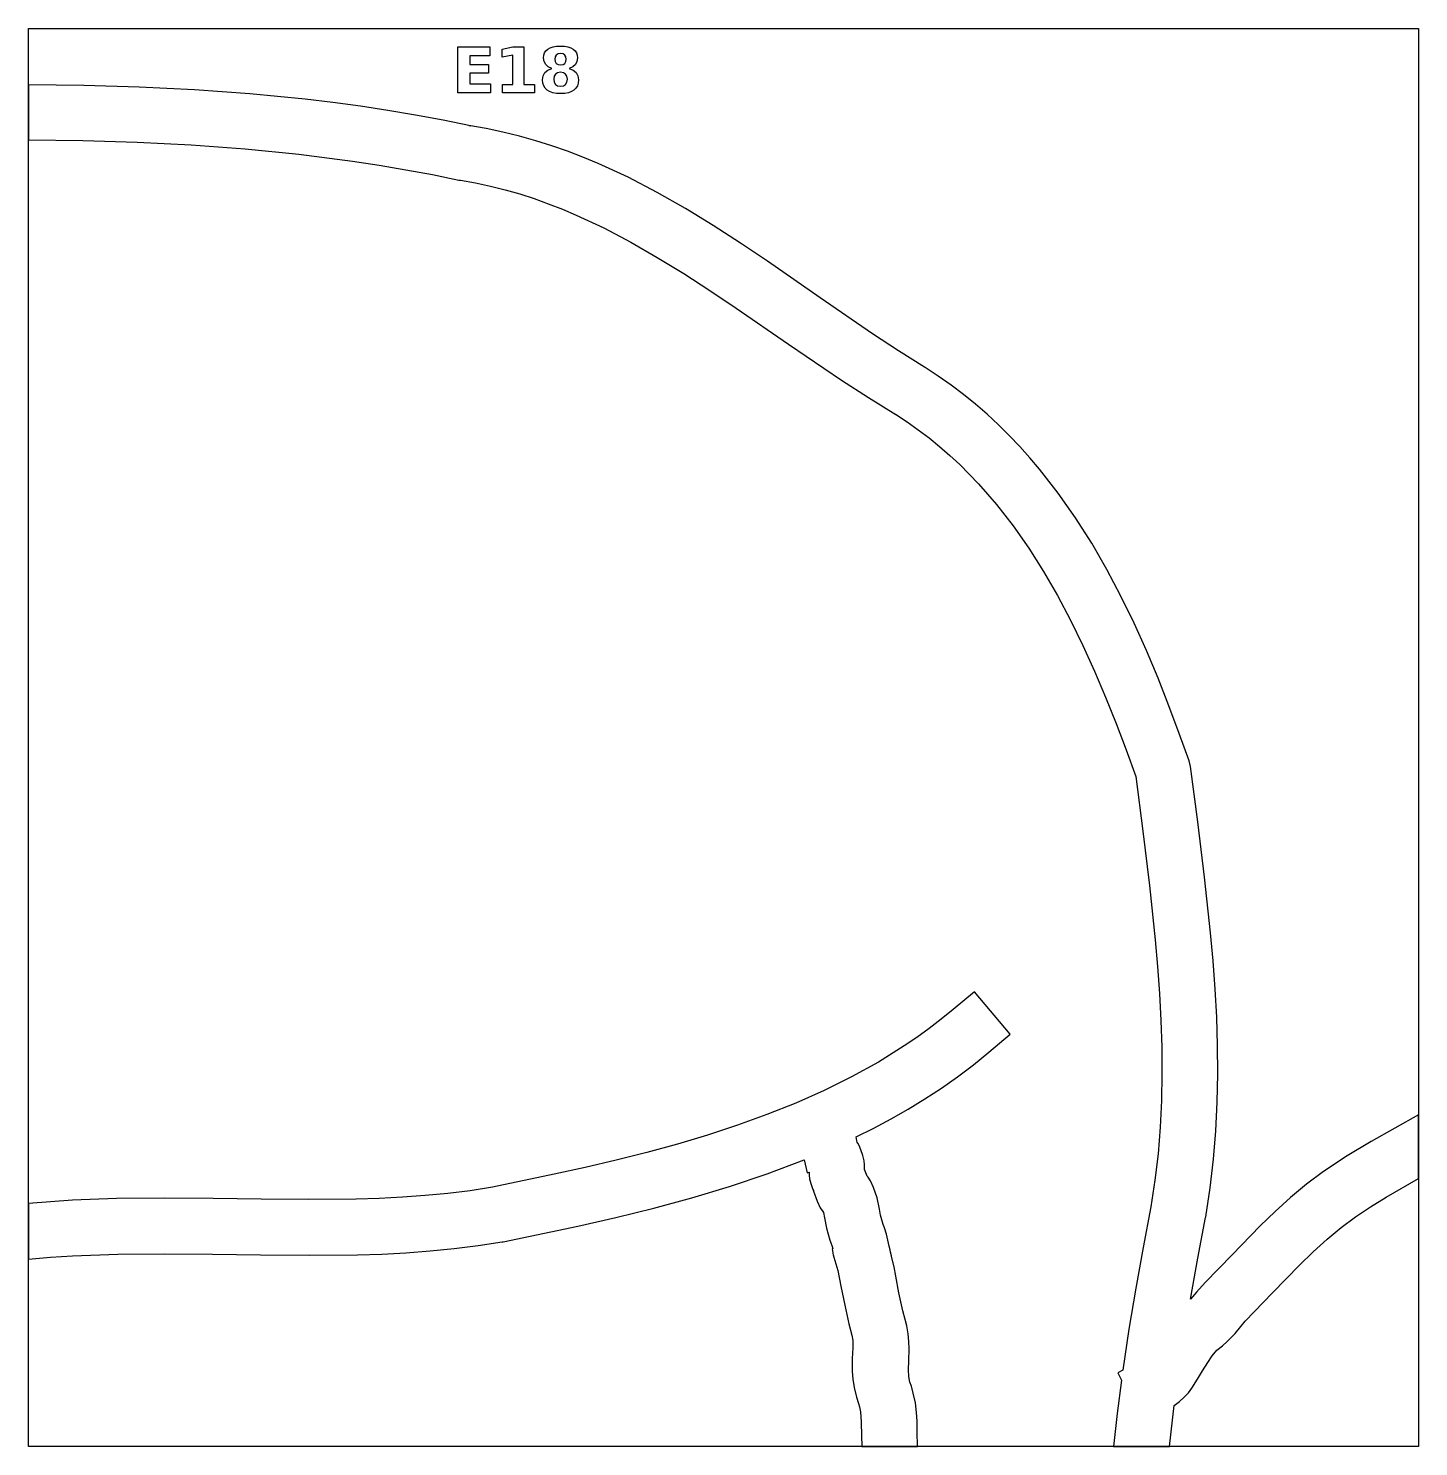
# Model space of a CAD drawing. Extents: x 1 to 501, y 1 to 4998.
# Drawn here: x 1 to 501, y 4488 to 4998 of the extents above; entities that cross this region are included whole.
import ezdxf

# ---------------------------------------------------------------- set-up
doc = ezdxf.new("R2010")
doc.units = 0

msp = doc.modelspace()

# ---------------------------------------------------------------- linework, layer by layer
at = {"layer": 'decoupage'}
for p, q in [((1.007, 4997.71), (501.007, 4997.71)), ((1.007, 4487.69), (1.007, 4997.71)), ((501.007, 4997.71), (501.007, 4487.69)), ((155.49, 4991.02), (166.944, 4991.02)), ((155.49, 4974.56), (155.49, 4991.02)), ((166.944, 4991.02), (166.944, 4987.81)), ((171.387, 4990.23), (175.213, 4991.023)), ((171.387, 4987.336), (171.387, 4990.23)), ((175.235, 4988.13), (171.387, 4987.336)), ((175.213, 4991.023), (179.248, 4991.02)), ((175.235, 4977.5), (175.235, 4988.13)), ((179.248, 4991.02), (179.248, 4977.5)), ((186.389141, 4988.036703), (186.680625, 4988.892375)), ((186.680625, 4988.892375), (187.166547, 4989.624109)), ((187.166547, 4989.624109), (187.847, 4990.232)), ((187.847, 4990.232), (188.714953, 4990.709172)), ((188.714953, 4990.709172), (189.764875, 4991.050125)), ((189.764875, 4991.050125), (190.996859, 4991.254766)), ((190.845, 4988.119), (190.44, 4987.47975)), ((191.51175, 4988.515875), (190.845, 4988.119)), ((190.996859, 4991.254766), (192.411, 4991.323)), ((192.411, 4988.648), (191.51175, 4988.515875)), ((192.411, 4991.323), (193.814813, 4991.254766)), ((193.289875, 4988.515875), (192.411, 4988.648)), ((193.943, 4988.119), (193.289875, 4988.515875)), ((193.814813, 4991.254766), (195.03975, 4991.050125)), ((194.348, 4987.485375), (193.943, 4988.119)), ((195.03975, 4991.050125), (196.085813, 4990.709172)), ((196.085813, 4990.709172), (196.953, 4990.232)), ((196.953, 4990.232), (197.632875, 4989.628047)), ((197.632875, 4989.628047), (198.1185, 4988.897625)), ((198.1185, 4988.897625), (198.409875, 4988.040641)), ((166.944, 4987.81), (159.735, 4987.81)), ((159.735, 4987.81), (159.735, 4984.75)), ((159.735, 4984.75), (166.514, 4984.75)), ((166.514, 4984.75), (166.514, 4981.54)), ((186.292, 4987.057), (186.389141, 4988.036703)), ((186.482375, 4985.773), (186.292, 4987.057)), ((187.053, 4984.72), (186.482375, 4985.773)), ((187.998125, 4983.9035), (187.053, 4984.72)), ((187.841, 4982.720875), (189.313, 4983.33)), ((189.313, 4983.33), (187.998125, 4983.9035)), ((189.313, 4983.33), (189.313, 4983.33)), ((190.44, 4987.47975), (190.305, 4986.62)), ((190.305, 4986.62), (190.44, 4985.751625)), ((190.305, 4986.62), (190.305, 4986.62)), ((190.44, 4985.751625), (190.845, 4985.109)), ((190.845, 4985.109), (191.51175, 4984.712125)), ((191.51175, 4984.712125), (192.411, 4984.58)), ((192.411, 4984.58), (193.289875, 4984.712125)), ((193.289875, 4984.712125), (193.943, 4985.109)), ((193.943, 4985.109), (194.348, 4985.751625)), ((194.483, 4986.62), (194.348, 4987.485375)), ((194.348, 4985.751625), (194.483, 4986.62)), ((196.789875, 4983.9035), (195.475, 4983.33)), ((195.475, 4983.33), (196.944125, 4982.720875)), ((197.735, 4984.72), (196.789875, 4983.9035)), ((198.314125, 4985.773), (197.735, 4984.72)), ((198.507, 4987.057), (198.314125, 4985.773)), ((198.409875, 4988.040641), (198.507, 4987.057)), ((166.514, 4981.54), (159.735, 4981.54)), ((159.735, 4981.54), (159.735, 4977.77)), ((185.928, 4979.196), (186.14025, 4980.646)), ((186.03, 4978.047016), (185.928, 4979.196)), ((186.336, 4977.046625), (186.03, 4978.047016)), ((186.14025, 4980.646), (186.777, 4981.82)), ((186.777, 4981.82), (187.841, 4982.720875)), ((190.100875, 4980.48875), (189.941, 4979.417)), ((189.941, 4979.417), (190.100875, 4978.3445)), ((190.581, 4981.28), (190.100875, 4980.48875)), ((190.100875, 4978.3445), (190.581, 4977.554)), ((191.358, 4981.767375), (190.581, 4981.28)), ((192.411, 4981.93), (191.358, 4981.767375)), ((193.452625, 4981.767375), (192.411, 4981.93)), ((192.411, 4981.93), (192.411, 4981.93)), ((194.219, 4981.28), (193.452625, 4981.767375)), ((194.690125, 4980.49475), (194.219, 4981.28)), ((194.219, 4977.554), (194.690125, 4978.3445)), ((194.847, 4979.417), (194.690125, 4980.49475)), ((194.690125, 4978.3445), (194.847, 4979.417)), ((196.944125, 4982.720875), (198, 4981.82)), ((198, 4981.82), (198.644875, 4980.646)), ((198.758, 4978.047016), (198.452, 4977.046625)), ((198.644875, 4980.646), (198.86, 4979.196)), ((198.86, 4979.196), (198.758, 4978.047016)), ((1.007, 4977.41), (1.007, 4957.62)), ((20.92093, 4977.177676), (1.007, 4977.41)), ((1.007, 4977.41), (1.007, 4977.41)), ((40.838375, 4976.599156), (20.92093, 4977.177676)), ((60.752445, 4975.616996), (40.838375, 4976.599156)), ((80.65625, 4974.17375), (60.752445, 4975.616996)), ((100.542898, 4972.211973), (80.65625, 4974.17375)), ((167.187, 4974.56), (155.49, 4974.56)), ((159.735, 4977.77), (167.187, 4977.77)), ((167.187, 4977.77), (167.187, 4974.56)), ((171.486, 4977.5), (175.235, 4977.5)), ((171.486, 4974.56), (171.486, 4977.5)), ((182.996, 4974.56), (171.486, 4974.56)), ((179.248, 4977.5), (182.996, 4977.5)), ((182.996, 4977.5), (182.996, 4974.56)), ((186.846, 4976.194922), (186.336, 4977.046625)), ((187.56, 4975.492), (186.846, 4976.194922)), ((188.479125, 4974.946734), (187.56, 4975.492)), ((189.594, 4974.557375), (188.479125, 4974.946734)), ((190.904625, 4974.323828), (189.594, 4974.557375)), ((190.581, 4977.554), (191.358, 4977.073875)), ((192.411, 4974.246), (190.904625, 4974.323828)), ((191.358, 4977.073875), (192.411, 4976.914)), ((192.411, 4976.914), (193.452625, 4977.073875)), ((193.910797, 4974.323828), (192.411, 4974.246)), ((193.452625, 4977.073875), (194.219, 4977.554)), ((195.213625, 4974.557375), (193.910797, 4974.323828)), ((196.319391, 4974.946734), (195.213625, 4974.557375)), ((197.228, 4975.492), (196.319391, 4974.946734)), ((197.942, 4976.194922), (197.228, 4975.492)), ((198.452, 4977.046625), (197.942, 4976.194922)), ((110.477636, 4971.018683), (100.542898, 4972.211973)), ((120.4055, 4969.674219), (110.477636, 4971.018683)), ((130.32563, 4968.171399), (120.4055, 4969.674219)), ((140.237164, 4966.503043), (130.32563, 4968.171399)), ((150.139241, 4964.66197), (140.237164, 4966.503043)), ((160.031, 4962.641), (150.139241, 4964.66197)), ((165.625649, 4961.678434), (159.472, 4962.745)), ((159.472, 4962.745), (160.031, 4962.641)), ((1.007, 4957.62), (20.569359, 4957.38283)), ((171.672112, 4960.410159), (165.625649, 4961.678434)), ((177.615441, 4958.949713), (171.672112, 4960.410159)), ((183.459689, 4957.306635), (177.615441, 4958.949713)), ((20.569359, 4957.38283), (40.0855, 4956.798141)), ((40.0855, 4956.798141), (59.548766, 4955.815412)), ((59.548766, 4955.815412), (78.9525, 4954.384125)), ((78.9525, 4954.384125), (98.290047, 4952.45376)), ((98.290047, 4952.45376), (117.55475, 4949.973797)), ((189.208912, 4955.490462), (183.459689, 4957.306635)), ((194.867161, 4953.510734), (189.208912, 4955.490462)), ((200.43849, 4951.376989), (194.867161, 4953.510734)), ((117.55475, 4949.973797), (127.157705, 4948.511929)), ((127.157705, 4948.511929), (136.739953, 4946.893717)), ((205.926953, 4949.098766), (200.43849, 4951.376989)), ((216.671493, 4944.147037), (205.926953, 4949.098766)), ((136.739953, 4946.893717), (146.300662, 4945.112845)), ((146.300662, 4945.112845), (155.839, 4943.163)), ((155.839, 4943.163), (156.398, 4943.061)), ((156.398, 4943.061), (161.839664, 4942.112694)), ((227.133209, 4938.731857), (216.671493, 4944.147037)), ((161.839664, 4942.112694), (167.20642, 4940.972454)), ((167.20642, 4940.972454), (172.502227, 4939.648604)), ((172.502227, 4939.648604), (177.731045, 4938.149473)), ((177.731045, 4938.149473), (182.896833, 4936.483386)), ((237.344527, 4932.929534), (227.133209, 4938.731857)), ((182.896833, 4936.483386), (188.00355, 4934.658669)), ((188.00355, 4934.658669), (193.055156, 4932.683651)), ((193.055156, 4932.683651), (198.055609, 4930.566656)), ((247.337875, 4926.816375), (237.344527, 4932.929534)), ((198.055609, 4930.566656), (207.918897, 4925.940045)), ((207.918897, 4925.940045), (217.625088, 4920.845449)), ((257.14568, 4920.468689), (247.337875, 4926.816375)), ((217.625088, 4920.845449), (227.205856, 4915.34948)), ((266.800369, 4913.962783), (257.14568, 4920.468689)), ((227.205856, 4915.34948), (236.692875, 4909.51875)), ((285.780109, 4900.781547), (266.800369, 4913.962783)), ((236.692875, 4909.51875), (246.11782, 4903.419872)), ((246.11782, 4903.419872), (255.512365, 4897.119457)), ((255.512365, 4897.119457), (274.336953, 4884.180469)), ((304.536514, 4887.883131), (285.780109, 4900.781547)), ((313.912033, 4881.730751), (304.536514, 4887.883131)), ((274.336953, 4884.180469), (293.420033, 4871.234684)), ((323.329, 4875.878), (313.912033, 4881.730751)), ((293.420033, 4871.234684), (303.137694, 4864.925773)), ((323.49, 4875.777), (323.329, 4875.878)), ((328.258462, 4872.668437), (323.49, 4875.777)), ((332.873165, 4869.423093), (328.258462, 4872.668437)), ((337.33787, 4866.046168), (332.873165, 4869.423093)), ((341.656336, 4862.542865), (337.33787, 4866.046168)), ((303.137694, 4864.925773), (313.015, 4858.815)), ((345.832322, 4858.918387), (341.656336, 4862.542865)), ((313.015, 4858.815), (312.855, 4858.915)), ((312.855, 4858.915), (317.002037, 4856.209481)), ((317.002037, 4856.209481), (321.026353, 4853.373848)), ((349.869589, 4855.177936), (345.832322, 4858.918387)), ((321.026353, 4853.373848), (324.930882, 4850.412305)), ((324.930882, 4850.412305), (328.718557, 4847.329053)), ((353.771895, 4851.326713), (349.869589, 4855.177936)), ((357.543, 4847.369922), (353.771895, 4851.326713)), ((328.718557, 4847.329053), (332.392312, 4844.128293)), ((361.186664, 4843.312764), (357.543, 4847.369922)), ((332.392312, 4844.128293), (335.95508, 4840.814227)), ((335.95508, 4840.814227), (339.409795, 4837.391057)), ((364.706646, 4839.160441), (361.186664, 4843.312764)), ((339.409795, 4837.391057), (342.759391, 4833.862984)), ((371.390602, 4830.591111), (364.706646, 4839.160441)), ((342.759391, 4833.862984), (349.154957, 4826.508939)), ((377.624944, 4821.70355), (371.390602, 4830.591111)), ((349.154957, 4826.508939), (355.165248, 4818.785705)), ((383.43975, 4812.539375), (377.624944, 4821.70355)), ((355.165248, 4818.785705), (360.813731, 4810.726896)), ((360.813731, 4810.726896), (366.123875, 4802.366125)), ((388.865095, 4803.140204), (383.43975, 4812.539375)), ((366.123875, 4802.366125), (371.119148, 4793.737007)), ((393.931055, 4793.547654), (388.865095, 4803.140204)), ((371.119148, 4793.737007), (375.823018, 4784.873154)), ((398.667706, 4783.803344), (393.931055, 4793.547654)), ((375.823018, 4784.873154), (380.258953, 4775.808182)), ((403.105125, 4773.948891), (398.667706, 4783.803344)), ((380.258953, 4775.808182), (384.450422, 4766.575703)), ((407.273388, 4764.025912), (403.105125, 4773.948891)), ((384.450422, 4766.575703), (388.420893, 4757.209332)), ((411.20257, 4754.076025), (407.273388, 4764.025912)), ((388.420893, 4757.209332), (392.193834, 4747.742682)), ((414.922749, 4744.140849), (411.20257, 4754.076025)), ((392.193834, 4747.742682), (395.792714, 4738.209366)), ((418.464, 4734.262), (414.922749, 4744.140849)), ((395.792714, 4738.209366), (399.241, 4728.643)), ((418.949, 4732.227), (418.464, 4734.262)), ((399.241, 4728.643), (401.794529, 4708.987066)), ((421.537752, 4712.398775), (418.949, 4732.227)), ((401.794529, 4708.987066), (404.207047, 4689.435031)), ((424.030141, 4692.457078), (421.537752, 4712.398775)), ((426.20249, 4672.400748), (424.030141, 4692.457078)), ((404.207047, 4689.435031), (406.282322, 4669.980543)), ((427.098752, 4662.329233), (426.20249, 4672.400748)), ((406.282322, 4669.980543), (407.132172, 4660.287894)), ((427.831125, 4652.228625), (427.098752, 4662.329233)), ((407.132172, 4660.287894), (407.824125, 4650.61725)), ((428.371651, 4642.098779), (427.831125, 4652.228625)), ((341.233, 4651.28), (333.58, 4644.843)), ((354.108, 4635.974), (341.233, 4651.28)), ((407.824125, 4650.61725), (408.333652, 4640.967817)), ((329.328252, 4641.37675), (324.980137, 4638.044337)), ((333.58, 4644.843), (329.328252, 4641.37675)), ((428.692369, 4631.939549), (428.371651, 4642.098779)), ((324.980137, 4638.044337), (320.539323, 4634.841864)), ((408.333652, 4640.967817), (408.636225, 4631.338801)), ((316.009475, 4631.765432), (306.697336, 4625.975095)), ((320.539323, 4634.841864), (316.009475, 4631.765432)), ((346.453, 4629.539), (354.108, 4635.974)), ((408.636225, 4631.338801), (408.707314, 4621.729408)), ((428.765321, 4621.750791), (428.692369, 4631.939549)), ((306.697336, 4625.975095), (297.073047, 4620.642141)), ((340.874055, 4625.01442), (346.453, 4629.539)), ((335.1715, 4620.711547), (340.874055, 4625.01442)), ((408.707314, 4621.729408), (408.522391, 4612.138844)), ((428.562547, 4611.532359), (428.765321, 4621.750791)), ((297.073047, 4620.642141), (287.165931, 4615.735379)), ((323.42425, 4612.735625), (329.352508, 4616.621557)), ((329.352508, 4616.621557), (335.1715, 4620.711547)), ((277.005314, 4611.223623), (266.620521, 4607.075684)), ((287.165931, 4615.735379), (277.005314, 4611.223623)), ((317.393898, 4609.044928), (323.42425, 4612.735625)), ((408.522391, 4612.138844), (408.056927, 4602.566315)), ((428.056087, 4601.28411), (428.562547, 4611.532359)), ((266.620521, 4607.075684), (256.040875, 4603.260375)), ((311.268625, 4605.540641), (317.393898, 4609.044928)), ((501.007, 4606.99), (483.924, 4597.41325)), ((501.007, 4584.105), (501.007, 4606.99)), ((256.040875, 4603.260375), (245.295702, 4599.746507)), ((298.762, 4599.056), (305.055602, 4602.213939)), ((305.055602, 4602.213939), (311.268625, 4605.540641)), ((408.056927, 4602.566315), (407.286393, 4593.011027)), ((427.217982, 4591.005896), (428.056087, 4601.28411)), ((234.414326, 4596.502893), (223.426073, 4593.498344)), ((245.295702, 4599.746507), (234.414326, 4596.502893)), ((298.956, 4597.674), (298.762, 4599.056)), ((299.078, 4597.133), (298.956, 4597.674)), ((299.352828, 4596.826406), (299.078, 4597.133)), ((299.823875, 4595.94475), (299.352828, 4596.826406)), ((300.433484, 4594.468719), (299.823875, 4595.94475)), ((483.924, 4597.41325), (475.324094, 4592.2345)), ((212.360266, 4590.701672), (201.24623, 4588.08169)), ((223.426073, 4593.498344), (212.360266, 4590.701672)), ((266.707098, 4585.760141), (280.024, 4590.807)), ((280.024, 4590.807), (280.024, 4590.79)), ((280.024, 4590.79), (281.043, 4586.19)), ((301.124, 4592.379), (300.433484, 4594.468719)), ((301.594063, 4590.434078), (301.124, 4592.379)), ((301.76975, 4588.997375), (301.594063, 4590.434078)), ((407.286393, 4593.011027), (406.18626, 4583.472187)), ((426.020273, 4580.697575), (427.217982, 4591.005896)), ((475.324094, 4592.2345), (466.814, 4586.599)), ((190.113291, 4585.607209), (167.908, 4580.97)), ((201.24623, 4588.08169), (190.113291, 4585.607209)), ((253.216969, 4581.229375), (266.707098, 4585.760141)), ((281.043, 4586.19), (281.791, 4586.356)), ((281.791, 4586.356), (281.811, 4586.326)), ((281.811, 4586.326), (281.822609, 4585.290766)), ((281.822609, 4585.290766), (281.956375, 4583.950375)), ((301.769, 4587.325), (301.76975, 4588.997375)), ((302.679, 4584.93), (301.769, 4587.325)), ((466.814, 4586.599), (460.733754, 4582.067412)), ((167.908, 4580.97), (159.951677, 4579.724053)), ((239.60848, 4577.152172), (253.216969, 4581.229375)), ((281.956375, 4583.950375), (282.360703, 4582.264047)), ((282.360703, 4582.264047), (283.184, 4580.191)), ((283.184, 4580.191), (283.184, 4580.18)), ((283.184, 4580.18), (283.373, 4579.807)), ((302.989516, 4584.608219), (302.679, 4584.93)), ((303.843125, 4583.282), (302.989516, 4584.608219)), ((305.008172, 4580.833031), (303.843125, 4583.282)), ((306.253, 4577.143), (305.008172, 4580.833031)), ((406.18626, 4583.472187), (404.732, 4573.949)), ((424.435, 4570.359), (426.020273, 4580.697575)), ((460.733754, 4582.067412), (454.934219, 4577.259109)), ((489.296125, 4577.3855), (501.007, 4584.105)), ((8.923672, 4575.76475), (1.007, 4575.09)), ((1.007, 4575.09), (1.007, 4555.1)), ((16.851875, 4576.28275), (8.923672, 4575.76475)), ((32.717, 4576.883), (16.851875, 4576.28275)), ((50.133697, 4577.03265), (32.717, 4576.883)), ((67.508641, 4576.893141), (50.133697, 4577.03265)), ((84.788732, 4576.660654), (67.508641, 4576.893141)), ((101.920875, 4576.531375), (84.788732, 4576.660654)), ((118.851971, 4576.701486), (101.920875, 4576.531375)), ((127.225533, 4576.960121), (118.851971, 4576.701486)), ((135.528922, 4577.367172), (127.225533, 4576.960121)), ((143.7555, 4577.947162), (135.528922, 4577.367172)), ((151.898631, 4578.724615), (143.7555, 4577.947162)), ((159.951677, 4579.724053), (151.898631, 4578.724615)), ((225.9365, 4573.466), (239.60848, 4577.152172)), ((283.373, 4579.807), (283.423, 4579.608)), ((283.423, 4579.608), (284.664141, 4575.932766)), ((284.664141, 4575.932766), (285.821375, 4573.510875)), ((307.13125, 4573.0805), (306.253, 4577.143)), ((454.934219, 4577.259109), (449.384199, 4572.246408)), ((483.683266, 4573.913625), (489.296125, 4577.3855)), ((198.621531, 4567.016625), (212.255895, 4570.108328)), ((212.255895, 4570.108328), (225.9365, 4573.466)), ((285.821375, 4573.510875), (286.672422, 4572.191297)), ((286.672422, 4572.191297), (286.995, 4571.823)), ((286.995, 4571.823), (287.29675, 4569.97175)), ((287.29675, 4569.97175), (288.038, 4566.229)), ((307.468, 4570.887), (307.13125, 4573.0805)), ((308.433, 4567.6), (307.468, 4570.887)), ((404.732, 4573.949), (401.889797, 4559.350484)), ((421.55025, 4555.411125), (424.385, 4570.078)), ((424.385, 4570.078), (424.435, 4570.359)), ((449.384199, 4572.246408), (444.0525, 4567.101625)), ((473.143051, 4566.451873), (478.285, 4570.3)), ((478.285, 4570.3), (483.683266, 4573.913625)), ((171.711, 4561.381), (198.621531, 4567.016625)), ((288.038, 4566.229), (289.284, 4561.892)), ((308.914125, 4566.412625), (308.433, 4567.6)), ((309.621, 4564.074), (308.914125, 4566.412625)), ((444.0525, 4567.101625), (433.919281, 4556.705078)), ((468.091594, 4562.233609), (473.143051, 4566.451873)), ((154.179848, 4558.882523), (162.82678, 4559.972995)), ((162.82678, 4559.972995), (171.44, 4561.331)), ((171.44, 4561.331), (171.711, 4561.381)), ((289.284, 4561.892), (289.446, 4561.384)), ((289.446, 4561.384), (290.054375, 4559.688625)), ((290.054375, 4559.688625), (290.190891, 4559.342547)), ((310.638, 4559.807), (309.621, 4564.074)), ((310.912, 4558.477), (310.638, 4559.807)), ((463.110965, 4557.70951), (468.091594, 4562.233609)), ((1.007, 4555.1), (8.921484, 4555.804)), ((8.921484, 4555.804), (16.915375, 4556.33325)), ((16.915375, 4556.33325), (33.135, 4556.938)), ((33.135, 4556.938), (50.095902, 4557.064664)), ((50.095902, 4557.064664), (67.251781, 4556.890062)), ((67.251781, 4556.890062), (84.551895, 4556.62518)), ((84.551895, 4556.62518), (101.9455, 4556.481)), ((101.9455, 4556.481), (119.381855, 4556.668508)), ((119.381855, 4556.668508), (128.100208, 4556.952577)), ((128.100208, 4556.952577), (136.810219, 4557.398688)), ((136.810219, 4557.398688), (145.505546, 4558.033212)), ((145.505546, 4558.033212), (154.179848, 4558.882523)), ((290.302, 4558.951), (290.041, 4558.861)), ((290.041, 4558.861), (290.285, 4557.394)), ((290.190891, 4559.342547), (290.212, 4559.329)), ((290.212, 4559.329), (290.212, 4559.32)), ((290.212, 4559.32), (290.302, 4558.951)), ((290.285, 4557.394), (290.365, 4557.087)), ((290.365, 4557.087), (290.502, 4556.611)), ((290.502, 4556.611), (290.724, 4555.868)), ((290.724, 4555.868), (292.136, 4551.019)), ((311.037, 4557.67), (310.912, 4558.477)), ((311.037, 4557.568), (311.037, 4557.67)), ((311.398, 4556.333), (311.037, 4557.568)), ((311.468, 4556.082), (311.398, 4556.333)), ((312.330672, 4552.359953), (311.468, 4556.082)), ((401.889797, 4559.350484), (399.257875, 4544.691875)), ((418.93, 4540.691), (421.55025, 4555.411125)), ((433.919281, 4556.705078), (424.285, 4546.648)), ((458.1815, 4552.943875), (463.110965, 4557.70951)), ((292.136, 4551.019), (293.260625, 4545.44125)), ((312.979125, 4548.927875), (312.330672, 4552.359953)), ((448.397406, 4542.945203), (458.1815, 4552.943875)), ((293.260625, 4545.44125), (294.59, 4538.605)), ((314.083, 4542.988), (312.979125, 4548.927875)), ((399.257875, 4544.691875), (396.840266, 4529.979078)), ((424.285, 4546.648), (421.126, 4543.237875)), ((315.455, 4536.558), (314.083, 4542.988)), ((421.126, 4543.237875), (418.93, 4540.691)), ((438.582, 4532.752), (448.397406, 4542.945203)), ((294.59, 4538.605), (296.043, 4531.829)), ((316.369, 4533.355), (315.455, 4536.558)), ((296.043, 4531.829), (297.193, 4527.753)), ((316.903625, 4531.145), (316.369, 4533.355)), ((317.361, 4528.275), (316.903625, 4531.145)), ((396.840266, 4529.979078), (394.641, 4515.218)), ((434.99625, 4528.36325), (437.043281, 4530.904219)), ((437.043281, 4530.904219), (438.582, 4532.752)), ((297.193, 4527.753), (297.519, 4525.898)), ((297.519, 4525.898), (297.510484, 4523.174203)), ((317.625498, 4525.459574), (317.361, 4528.275)), ((317.731172, 4522.908969), (317.625498, 4525.459574)), ((430.42998, 4523.909551), (432.192844, 4525.429656)), ((432.192844, 4525.429656), (434.99625, 4528.36325)), ((297.510484, 4523.174203), (297.270125, 4519.421875)), ((297.270125, 4519.421875), (297.281203, 4514.665859)), ((317.650125, 4518.58375), (317.731172, 4522.908969)), ((425.165813, 4517.938734), (426.7865, 4520.290125)), ((426.7865, 4520.290125), (428.385, 4522.404)), ((428.385, 4522.404), (430.42998, 4523.909551)), ((297.281203, 4514.665859), (297.532057, 4511.919232)), ((317.486016, 4515.262406), (317.650125, 4518.58375)), ((317.607, 4512.908), (317.486016, 4515.262406)), ((394.641, 4515.218), (392.776, 4514.249)), ((392.776, 4514.249), (394.158, 4511.59)), ((421.536391, 4511.913625), (423.301, 4514.961)), ((423.301, 4514.961), (425.165813, 4517.938734)), ((297.532057, 4511.919232), (298.027, 4508.931)), ((298.027, 4508.931), (298.878125, 4505.442875)), ((318.07425, 4510.92325), (317.607, 4512.908)), ((318.564, 4509.39), (318.07425, 4510.92325)), ((319.277375, 4506.946125), (318.564, 4509.39)), ((394.158, 4511.59), (392.637375, 4499.648875)), ((419.443375, 4508.66075), (421.536391, 4511.913625)), ((298.878125, 4505.442875), (299.568, 4503.214)), ((320.023, 4503.42), (319.277375, 4506.946125)), ((413.128, 4502.458), (415.062396, 4503.898977)), ((415.062396, 4503.898977), (416.735922, 4505.43225)), ((416.735922, 4505.43225), (418.18433, 4507.029086)), ((418.18433, 4507.029086), (419.443375, 4508.66075)), ((299.568, 4503.214), (299.9585, 4501.94825)), ((299.9585, 4501.94825), (300.31, 4500.153)), ((300.31, 4500.153), (300.31, 4500.15)), ((300.31, 4500.15), (300.542875, 4496.580375)), ((320.445609, 4499.990828), (320.023, 4503.42)), ((320.599625, 4496.893625), (320.445609, 4499.990828)), ((392.637375, 4499.648875), (391.269, 4487.683)), ((411.444, 4487.68), (413.128, 4502.458)), ((300.542875, 4496.580375), (300.646, 4491.453)), ((320.628, 4491.97), (320.599625, 4496.893625)), ((300.646, 4491.453), (300.802, 4487.91)), ((320.628, 4491.964), (320.628, 4491.97)), ((320.771, 4488.765), (320.628, 4491.964)), ((320.811, 4487.69), (320.771, 4488.765)), ((501.007, 4487.69), (1.007, 4487.69)), ((300.802, 4487.91), (300.802, 4487.69)), ((300.802, 4487.69), (320.811, 4487.69)), ((391.269, 4487.683), (411.444, 4487.68))]:
    msp.add_line(p, q, dxfattribs=at)

doc.saveas('drawing.dxf')
